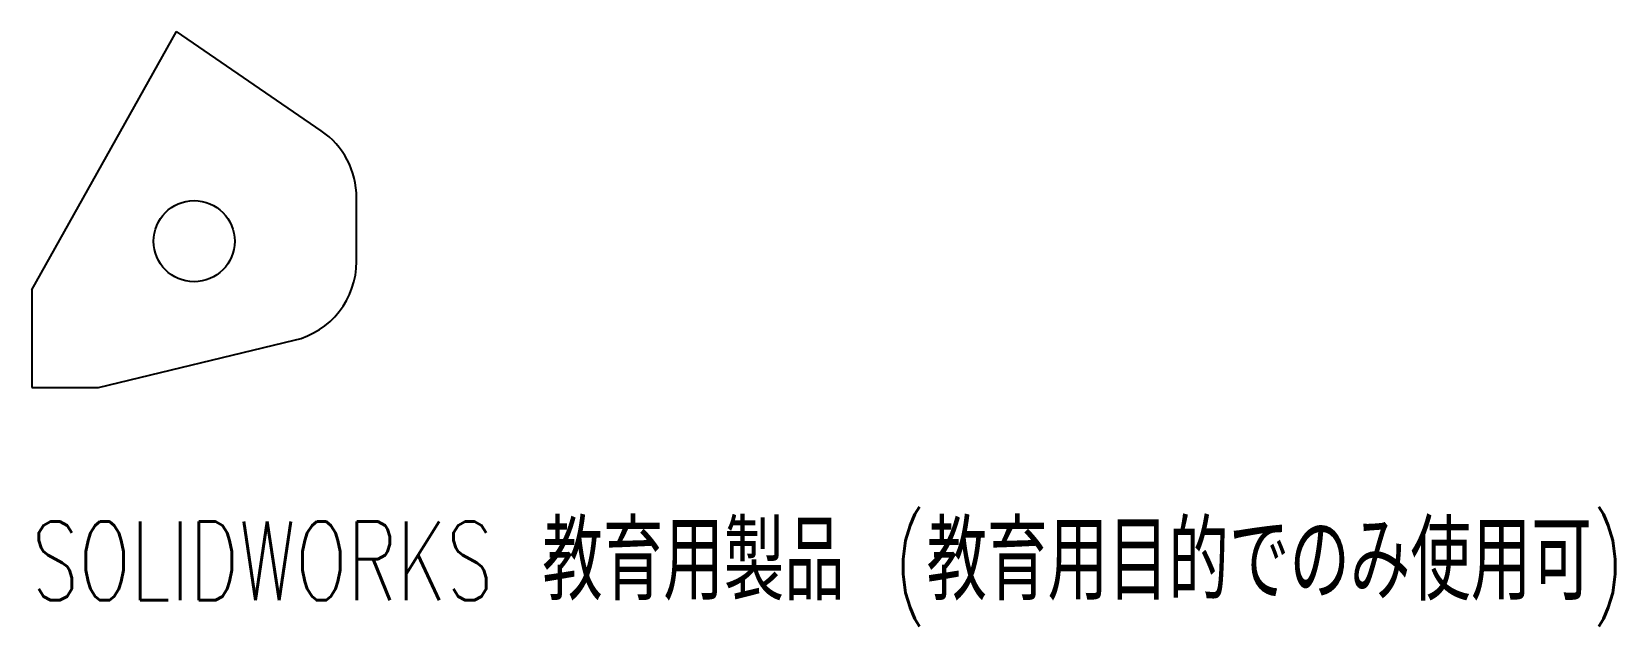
# Model space of a CAD drawing. Header units: millimetres. Extents: x 4 to 101.5, y -20.7 to 15.9.
import ezdxf

# ---------------------------------------------------------------- set-up
doc = ezdxf.new("R2010")
doc.units = ezdxf.units.MM
doc.styles.add('SLDTEXTSTYLE0', font='TXT', dxfattribs={"width": 0.7, "bigfont": 'bigfont'})

msp = doc.modelspace()

# ---------------------------------------------------------------- linework, layer by layer
at = {"color": 7, "linetype": 'Continuous', "lineweight": 25}
for p, q in [((4, 0), (12.912, 15.901)), ((21.824, 9.802), (12.912, 15.901)), ((24, 1.758), (24, 5.675)), ((4, 0), (4, -6)), ((8.111, -6), (20.168, -3.104)), ((4, -6), (8.111, -6))]:
    msp.add_line(p, q, dxfattribs=at)
msp.add_circle((14, 3), 2.5, dxfattribs=at)
for centre, start, end in [((19, 5.675), 0, 55.613), ((19, 1.758), 283.50718, 0)]:
    msp.add_arc(centre, 5, start, end, dxfattribs=at)

# ---------------------------------------------------------------- texts
at = {"color": 7, "linetype": 'Continuous', "insert": (4, -14.27), "char_height": 4.83362, "attachment_point": 1, "style": 'SLDTEXTSTYLE0'}
msp.add_mtext('SOLIDWORKS 教育用製品 (教育用目的でのみ使用可)', dxfattribs=at)

doc.saveas('drawing.dxf')
